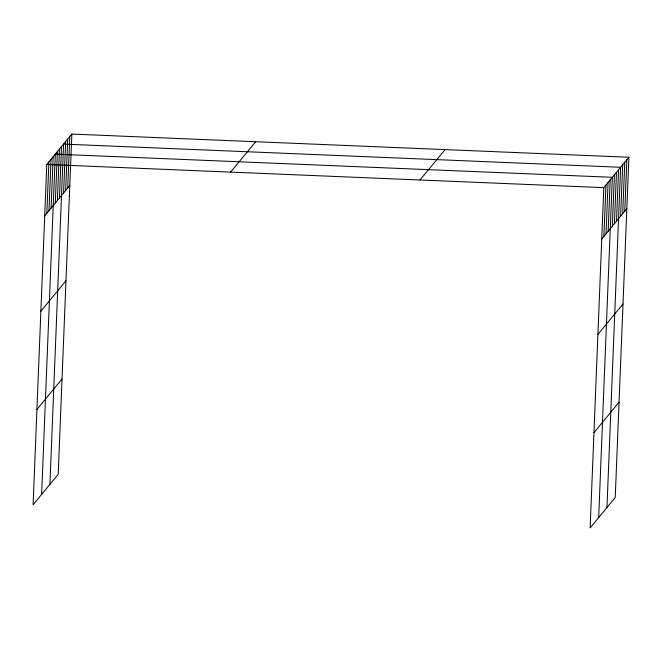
<?xml version="1.0" encoding="UTF-8"?>
<svg xmlns="http://www.w3.org/2000/svg" width="662" height="662" viewBox="0 0 662 662"><rect width="100%" height="100%" fill="white"/><g stroke="black" fill="none" stroke-linecap="round" stroke-linejoin="round"><path stroke-width="0.99" d="M71.86 134.072L46.77 164.457L33.1 504.742L58.198 474.356L71.86 134.072L628.9 157.258L615.23 497.543L590.14 527.928L603.802 187.644L628.9 157.258M46.837 213.28L48.897 161.876M48.971 210.698L51.032 159.294M51.098 208.116L53.167 156.712M41.632 494.415L55.302 154.13L612.333 177.308L598.671 517.593M55.302 203.027L57.371 151.623M57.379 200.52L59.439 149.115M59.448 198.012L61.508 146.608M49.915 484.385L63.577 144.101L620.617 167.279L606.955 507.564M63.585 192.998L65.654 141.594M65.654 190.49L67.723 139.086M67.731 187.983L69.791 136.579M603.876 236.458L605.937 185.054M606.003 233.876L608.072 182.472M608.138 231.295L610.207 179.89M612.342 226.205L614.41 174.801M614.41 223.698L616.479 172.294M616.487 221.191L618.548 169.786M620.625 216.176L622.685 164.772M622.694 213.669L624.763 162.273M624.763 211.161L626.831 159.765M44.702 215.862L69.8 185.476M40.87 311.19L65.968 280.812M230.591 172.112L255.681 141.726M36.931 409.414L62.021 379.028M419.981 179.99L445.079 149.604M601.741 239.04L626.84 208.654M597.91 334.376L623.008 303.99M593.963 432.592L619.061 402.206M46.77 164.457L603.802 187.644"/></g></svg>
